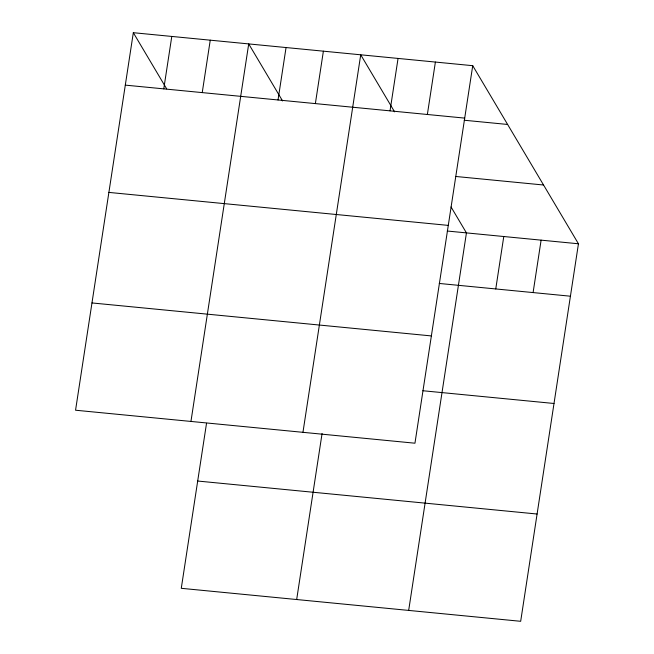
<?xml version="1.0" encoding="UTF-8"?>
<svg xmlns="http://www.w3.org/2000/svg" width="654" height="654" viewBox="0 0 654 654"><rect width="100%" height="100%" fill="white"/><g stroke="black" fill="none" stroke-linecap="round" stroke-linejoin="round"><path stroke-width="0.98" d="M133.326 32.7L75.553 410.221L414.955 443.208L472.728 65.686L133.326 32.7L166.672 88.879M163.77 88.862L171.789 36.436M202.233 92.598L210.253 40.18M190.952 421.438L248.716 43.916L282.585 100.953M206.533 423.277L181.272 588.314L520.674 621.3L578.447 243.778L472.728 65.686M278.032 99.972L286.051 47.546M315.367 103.594L323.387 51.175M302.957 432.327L360.722 54.797L394.583 111.842M296.671 599.53L322.079 433.496M390.037 110.853L398.057 58.427M427.364 114.483L435.392 62.056M408.676 610.411L466.441 232.889L451.047 206.966M495.757 288.945L503.776 236.519M533.092 292.575L541.111 240.149M125.298 85.126L464.7 118.112M464.226 120.238L507.61 124.456M455.773 176.474L543.556 185.008M108.883 192.407L448.284 225.393M447.271 231.026L578.447 243.778M439.251 283.452L570.427 296.205M91.969 302.941L431.37 335.927M422.836 390.732L554.003 403.485M197.688 481.033L537.089 514.019"/></g></svg>
